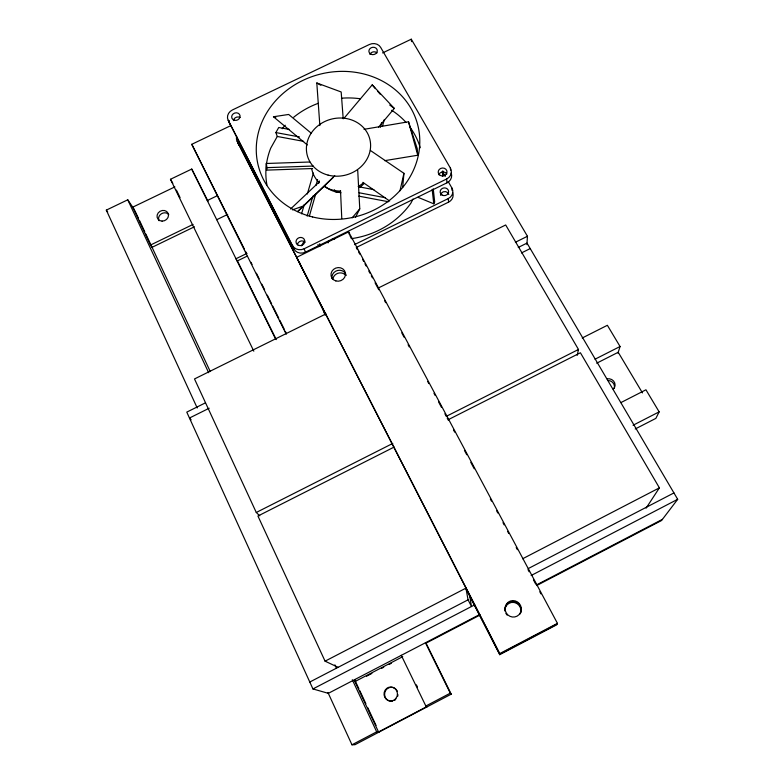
<?xml version="1.0" encoding="UTF-8"?>
<svg xmlns="http://www.w3.org/2000/svg" width="784" height="784" viewBox="0 0 784 784"><rect width="100%" height="100%" fill="white"/><g stroke="black" fill="none" stroke-linecap="round" stroke-linejoin="round"><path stroke-width="1.18" d="M526.897 244.618L527.456 236.268L411.267 39.2L382.592 52.93M499.712 654.679L499.78 653.582L296.626 257.348L348.615 231.878L557.444 623.358L556.65 624.828L499.712 654.679L466.098 589.098M402.662 187.503L403.936 173.323L370.352 150.44M312.571 168.531L266.55 170.128L266.991 167.649L266.295 163.493L309.807 162.004M577.21 355.348L578.484 349.468L505.68 224.969L378.584 287.865M328.075 242.893L328.594 240.59M399.997 190.747L403.936 173.323M380.377 127.243L381.671 122.549M382.396 126.508L384.327 119.501M307.171 216.1L312.894 196.108M315.923 185.534L317.608 179.654M309.396 216.031L315.746 193.815M318.755 183.299L319.421 180.957M301.575 213.816L304.28 204.506M307.328 194.02L313.414 173.058M617.968 353.074L620.066 346.508L607.375 325.291L582.238 337.992M355.554 217.256L359.768 208.858L357.72 170.393M620.879 402.604L645.947 389.795L659.148 411.865L655.875 418.372L635.216 428.985M418.019 197.323L433.777 203.811L434.689 202.037L433.238 188.817M413.031 199.028L410.885 203.164A81.379 73.108 -14.5 0 1 351.252 238.659M301.566 245.833L303.859 241.599M266.932 184.936A78.959 71.021 -14.5 0 1 270.715 148.156L277.271 136.465L275.88 132.574L278.732 127.498L289.492 129.468M646.114 508.14L659.393 487.854L580.415 352.771L448.585 419.509M518.253 247.45L527.005 243.099L677.69 499.31L661.549 520.507L536.609 585.57M378.594 127.106L394.303 108.417L372.204 84.868L343.99 118.325M352.163 217.834L359.768 208.858M297.538 211.484L334.758 175.724M333.22 177.478L297.793 211.66M290.58 208.995L319.451 181.731M499.78 653.582L557.444 623.358M557.042 624.093L499.751 654.13L237.15 141.218A8.252 7.281 -19.8 0 1 236.66 136.534M327.967 692.556L351.967 744.8L376.683 731.825L379.152 732.011M401.271 655.316L425.849 706.012L450.3 693.164L451.221 694.163L354.966 744.712L351.967 744.8M426.927 706.56L378.545 731.962L354.936 681.57L402.731 656.678M205.369 402.878L186.778 412.119L312.934 688.94L474.741 604.817M531.14 575.505L677.69 499.31M479.543 614.597L328.329 693.34L312.934 688.94M536.589 584.884L662.421 519.361M480.122 614.989L425.8 643.282L425.438 642.762L450.3 693.164M366.461 676.249L371.871 673.436M381.592 668.37L383.748 667.243M389.158 664.43L391.314 663.303M394.107 447.086L257.926 516.029L325.076 661.167L466.186 588.02M522.634 558.757L659.393 487.854M309.788 682.031L468.489 599.613M528.279 568.567L673.936 492.93M633.041 425.261L659.148 411.865M596.693 363.198L618.213 352.281L642.449 392.911M325.987 313.884L194.501 378.946L256.28 512.481L392.804 443.411M446.321 416.333L578.484 349.468M594.987 359.229L620.066 346.508M209.191 408.219L189.463 418.029L191.129 419.793M521.458 252.938L530.229 248.577M515.392 242.256L527.456 236.268M354.456 244.637L448.281 198.568A8.506 7.732 -7.2 0 0 451.927 188.052L448.281 181.692M356.828 247.215L448.575 202.135A8.448 7.683 -7.1 0 0 452.652 192.59M228.183 120.275L292.422 245.421A8.889 8.124 -19.6 0 0 304.143 248.763L446.635 178.997A8.81 7.958 -7.3 0 0 450.418 168.158L380.632 47.334A8.457 7.36 -11.3 0 0 369.382 44.502L232.446 109.936A8.546 7.487 -19.7 0 0 228.183 120.275L293.814 248.832A8.83 8.075 -19.7 0 0 305.456 252.154L446.949 182.839A8.751 7.918 -7.3 0 0 451.172 172.999M246.97 253.389L235.984 258.749L237.199 261.003L247.087 256.172M194.432 226.772L152.047 247.313L150.479 245.049L132.741 207.162L174.861 186.896M216.727 219.706L227.713 214.375M207.27 200.547L217.168 195.765M150.479 245.049L193.07 224.42M197.215 407.984L106.31 210.122L127.763 199.812L134.368 209.573M253.82 351.183L170.471 179.281L191.737 169.06L208.005 201.292M286.238 334.219L191.786 144.305L230.388 125.822M292.422 209.887L302.477 206.31M364.011 129.321L408.513 121.785L417.215 148.588L417.774 155.232L384.679 160.661M307.318 144.962L273.469 116.757L288.669 114.454L311.209 133.182M266.991 167.649L313.198 166.051M339.668 192.325L335.062 191.659A27.009 24.284 -14.5 0 1 325.164 186.474M332.426 238.787L334.631 239.12M275.88 132.574L299.488 136.955M277.271 136.465L303.643 141.365M359.111 192.776L385.385 197.735M341.001 192.776L335.062 191.659L334.543 189.855M358.798 196.137L388.472 201.743M358.386 186.71L373.89 189.659M273.469 116.757L275.762 117.375M319.862 125.558L316.805 82.977L341.177 91.973L343.206 118.815M354.936 681.57L355.662 681.884M325.076 661.167L338.208 667.351M425.849 706.012L427.27 706.737M316.805 82.977L320.852 85.26M362.874 182.339L389.648 201.018M389.726 105.036L394.303 108.417M256.28 512.481L259.759 515.823M372.204 84.868L375.369 88.582M377.741 91.365L380.113 94.149M106.31 210.122L107.712 212.033M170.471 179.281L172.803 183.329M442.813 172.166L445.243 176.4M349.997 235.798L351.154 237.964M356.269 247.558L357.406 249.694M358.631 251.987L359.778 254.143M362.541 259.318L363.678 261.454M364.952 263.845L366.108 266.011M368.813 271.078L369.95 273.214M371.283 275.713L372.429 277.869M375.085 282.838L378.76 289.737M384.513 300.527L385.659 302.683M401.761 332.877L404.064 337.198M408.092 344.744L409.238 346.9M427.643 381.416L428.789 383.572M433.973 393.284L435.12 395.44M438.57 401.908L441.441 407.298M444.9 413.776L446.047 415.932M447.194 418.088L448.35 420.244M453.524 429.955L454.671 432.111M464.451 450.447L466.754 454.759M470.772 462.305L474.222 468.783M490.333 498.987L491.48 501.143M496.654 510.845L497.811 513.001M502.985 522.712L504.132 524.868M507.581 531.336L508.738 533.492M516.205 547.516L517.362 549.672M527.995 569.615L529.131 571.752M533.463 579.876L535.766 584.188M539.794 591.744L540.94 593.9M237.15 141.218L298.381 260.641M325.38 314.551L296.626 257.348M191.786 144.305L244.422 249.155M245.51 251.341L246.597 253.536M250.958 262.297L252.046 264.482M256.407 273.244L259.132 278.722M261.856 284.19L264.58 289.668M267.305 295.147L271.656 303.908M272.754 306.093L278.741 318.137M279.829 320.333L284.19 329.094M285.278 331.279L286.366 333.474M237.258 260.562L276.262 339.599M425.761 642.566L451.221 694.163M191.737 169.06L275.586 339.011M176.42 190.11L180.065 197.617M416.402 684.873L417.46 687.039M134.877 210.651L138.523 218.442M139.425 220.353L144.766 231.76M145.804 233.975L210.249 371.518M354.721 679.875L358.876 688.754M359.748 690.596L365.873 703.679M367.716 707.609L371.351 715.371M371.489 715.665L376.085 725.474M127.763 199.812L208.662 372.714M352.3 679.728L376.683 731.825M334.886 664.871L336.434 668.193M292.422 245.421L293.814 248.832M323.312 310.503L325.105 315.021M304.143 248.763L305.456 252.154M317.981 244.481L318.755 246.656M319.745 243.726L320.499 245.892M348.615 231.878L349.429 234.73M408.513 121.785L417.774 155.232M465.921 588.157L468.068 599.838L471.488 606.512L469.773 596.261M411.267 39.2L411.561 41.621M432.16 189.434L433.777 203.811M442.303 171.578L442.725 176.204M442.793 170.824L443.205 175.469M446.635 178.997L446.949 182.839M448.281 198.568L448.575 202.135M450.418 168.158L450.565 170.108M451.927 188.052L452.113 190.473M340.511 190.512L341.775 218.54M266.295 163.493L266.55 170.128M507.17 615.117A8.242 8.016 61.3 0 1 505.945 613.353M505.2 611.334A8.242 8.016 61.3 0 1 514.363 601.602A8.242 8.016 61.3 0 1 519.929 614.117M332.024 278.575A7.272 6.742 -17.8 0 1 337.796 270.421A7.272 6.742 -17.8 0 1 346.234 275.468M332.837 279.427A7.232 6.703 -17.8 0 1 337.767 273.332A7.232 6.703 -17.8 0 1 345.45 275.017M282.211 128.713A78.959 71.021 -14.5 0 1 285.239 125.224M293.706 117.247A78.959 71.021 -14.5 0 1 318.245 103.312M341.432 98.216A78.959 71.021 -14.5 0 1 360.268 98.774M391.657 110.26A78.959 71.021 -14.5 0 1 406.112 122.51M409.846 127.067A78.959 71.021 -14.5 0 1 420.244 147.755M229.937 124.372A8.487 7.448 -19.7 0 1 229.261 120.569M364.119 183.456A27.009 24.284 -14.5 0 1 359.768 187.249M438.795 174.744A4.371 3.959 -7.3 0 1 446.831 173.96M297.381 244.833A4.41 4.038 -19.7 0 1 305.084 242.158M233.426 120.638A4.243 3.724 -19.7 0 1 240.041 117.473M369.921 54.459A4.194 3.655 -11.2 0 1 377.026 52.9M301.321 266.864A8.526 7.84 -19.8 0 1 300.791 265.982L299.498 262.807A8.575 7.879 -19.8 0 0 300.037 263.689M440.5 195.265A4.224 3.842 -7.1 0 1 448.83 194.461M238.797 145.05A8.203 7.242 -19.9 0 1 238.091 142.306M363.061 183.142A31.468 28.253 -14.5 0 1 358.259 186.474M340.148 191.09A31.468 28.253 -14.5 0 1 324.782 186.866M318.706 182.153A31.468 28.253 -14.5 0 1 311.787 169.148M158.995 220.676A5.851 5.204 -26.9 0 1 161.357 213.816A5.851 5.204 -26.9 0 1 168.776 214.463M392.608 701.082A6.978 6.674 -87.7 0 1 384.875 696.251A6.978 6.674 -87.7 0 1 388.835 687.774A6.978 6.674 -87.7 0 1 397.253 691.116M397.949 694.653A6.978 6.674 -87.7 0 1 397.615 696.437M395.704 699.465A6.978 6.674 -87.7 0 1 394.254 700.484M608.208 380.495A6.38 6.007 16.4 0 1 614.284 388.315M607.12 378.878A6.409 6.037 16.2 0 1 613.215 389.236M504.925 610.021A8.193 7.967 61.5 0 1 514.235 602.475A8.193 7.967 61.5 0 1 520.625 612.98M505.063 608.394A8.291 8.065 61.2 0 0 517.028 616.175A8.291 8.065 61.2 0 0 517.45 601.926A8.291 8.065 61.2 0 0 505.063 608.394M335.856 280.927A7.321 6.772 -17.8 0 0 345.391 272.812A7.321 6.772 -17.8 0 0 333.504 269.422A7.321 6.772 -17.8 0 0 335.856 280.927M312.61 216.962A82.3 73.471 -14.5 0 0 418.048 126.214A82.3 73.471 -14.5 0 0 283.436 93.09A82.3 73.471 -14.5 0 0 312.61 216.962M298.91 245.461A4.449 4.057 -19.6 0 0 304.741 240.57A4.449 4.057 -19.6 0 0 297.567 238.542A4.449 4.057 -19.6 0 0 298.91 245.461M234.387 120.256A4.273 3.744 -19.7 0 0 240.041 115.679A4.273 3.744 -19.7 0 0 233.22 113.856A4.273 3.744 -19.7 0 0 234.387 120.256M440.226 175.4A4.4 3.979 -7.3 0 0 446.998 172.078A4.4 3.979 -7.3 0 0 440.588 168.491A4.4 3.979 -7.3 0 0 440.226 175.4M370.754 54.135A4.224 3.675 -11.3 0 0 377.29 50.999A4.224 3.675 -11.3 0 0 371.234 47.726A4.224 3.675 -11.3 0 0 370.754 54.135M442.088 195.059A4.253 3.861 -7.2 0 0 448.624 191.845A4.253 3.861 -7.2 0 0 442.441 188.356A4.253 3.861 -7.2 0 0 442.088 195.059M328.114 175.116A32.311 28.871 -14.5 0 0 370.009 139.944A32.311 28.871 -14.5 0 0 317.373 126.273A32.311 28.871 -14.5 0 0 328.114 175.116M162.072 221.117A5.88 5.223 -26.8 0 0 168.05 213.199A5.88 5.223 -26.8 0 0 158.162 212.964A5.88 5.223 -26.8 0 0 162.072 221.117M396.332 697.858A7.007 6.713 -87.6 0 0 391.157 687.009A7.007 6.713 -87.6 0 0 384.728 697.162A7.007 6.713 -87.6 0 0 396.332 697.858"/></g></svg>
